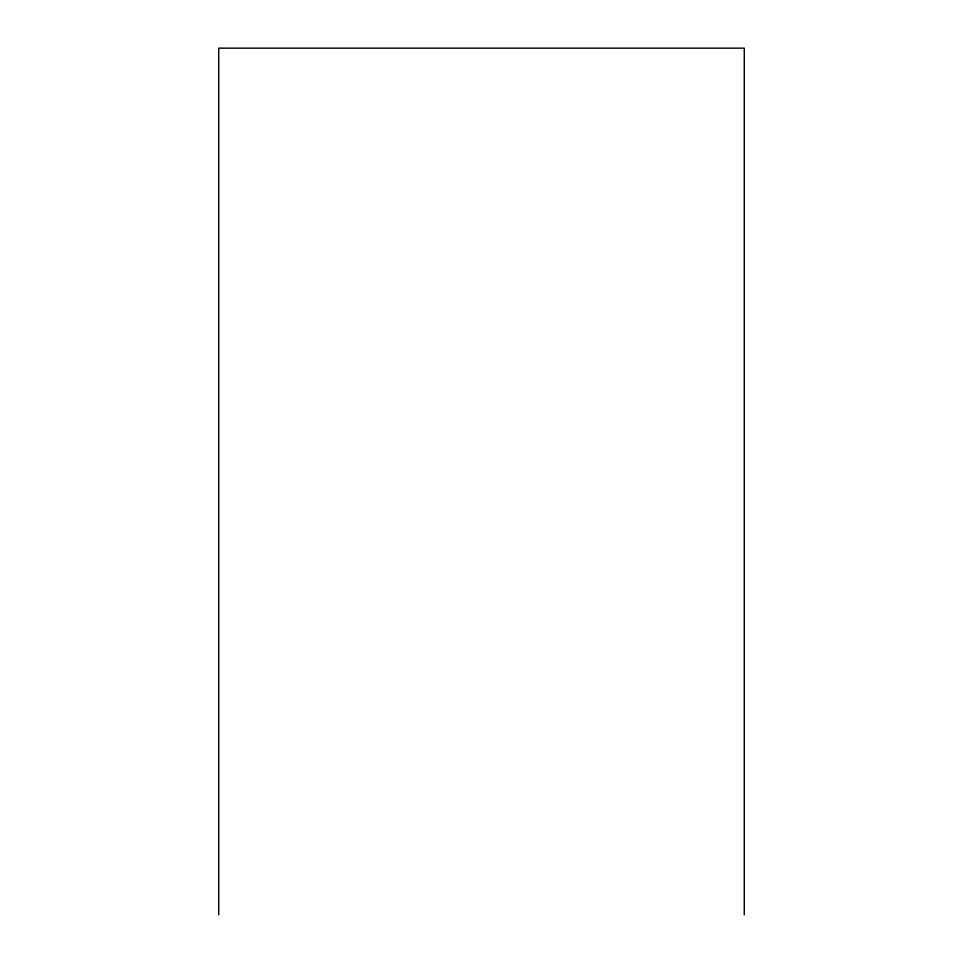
<?xml version="1.0" encoding="UTF-8"?>
<svg xmlns="http://www.w3.org/2000/svg" width="963" height="963" viewBox="0 0 963 963"><rect width="100%" height="100%" fill="white"/><g stroke="black" fill="none" stroke-linecap="round" stroke-linejoin="round"><path stroke-width="1.44" d="M744.267 914.85L744.267 48.15L218.733 48.15L218.733 914.85"/></g></svg>
